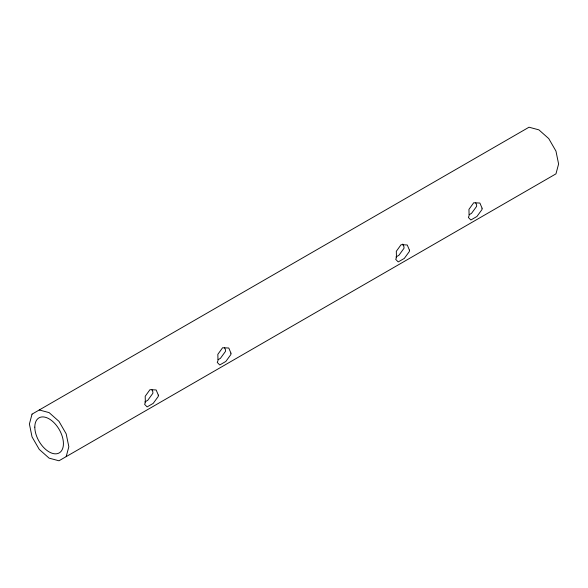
<?xml version="1.0" encoding="UTF-8"?>
<svg xmlns="http://www.w3.org/2000/svg" width="588" height="588" viewBox="0 0 588 588"><rect width="100%" height="100%" fill="white"/><g stroke="black" fill="none" stroke-linecap="round" stroke-linejoin="round"><path stroke-width="0.88" d="M66.187 456.626L68.833 446.762L66.187 433.856L58.976 421.361L49.113 412.614L39.256 409.976M144.744 402.03L147.779 400.274L152.843 393.335L152.909 391.975L151.976 389.778M218.141 359.65L220.419 358.335L225.476 351.396L225.542 350.044L224.616 347.839M395.856 257.052L398.892 255.295L403.956 248.356L404.015 247.004L402.78 244.064M469.246 214.671L471.525 213.356L476.589 206.417L476.655 205.065L475.721 202.86M158.312 395.099L158.253 396.452L153.189 403.397L147.11 406.903L144.597 404.338L145.368 402.574L145.199 396.283L149.962 389.668L156.151 389.962L158.312 395.099M230.952 353.168L230.886 354.52L225.829 361.458L219.75 364.972L217.229 362.406L218.008 360.642L217.832 354.344L222.602 347.736L228.783 348.022L230.952 353.168M409.424 250.128L409.366 251.48L404.301 258.419L398.223 261.925L395.709 259.359L396.481 257.595L396.305 251.304L401.075 244.689L407.256 244.983L409.424 250.128M482.064 208.189L481.998 209.541L476.934 216.48L470.856 219.993L468.342 217.428L469.114 215.664L468.945 209.372L473.715 202.757L479.896 203.044L482.064 208.189M32.039 414.143L29.4 423.999L32.039 436.906L39.256 449.408L49.113 458.148L58.976 460.786L555.961 173.857L558.6 164.001L555.961 151.094L548.744 138.592L538.887 129.852L529.024 127.214L32.039 414.143M34.81 427.123A20.235 11.679 60 0 0 56.272 453.818A20.235 11.679 60 0 0 56.272 425.205A20.235 11.679 60 0 0 34.81 427.123"/></g></svg>
